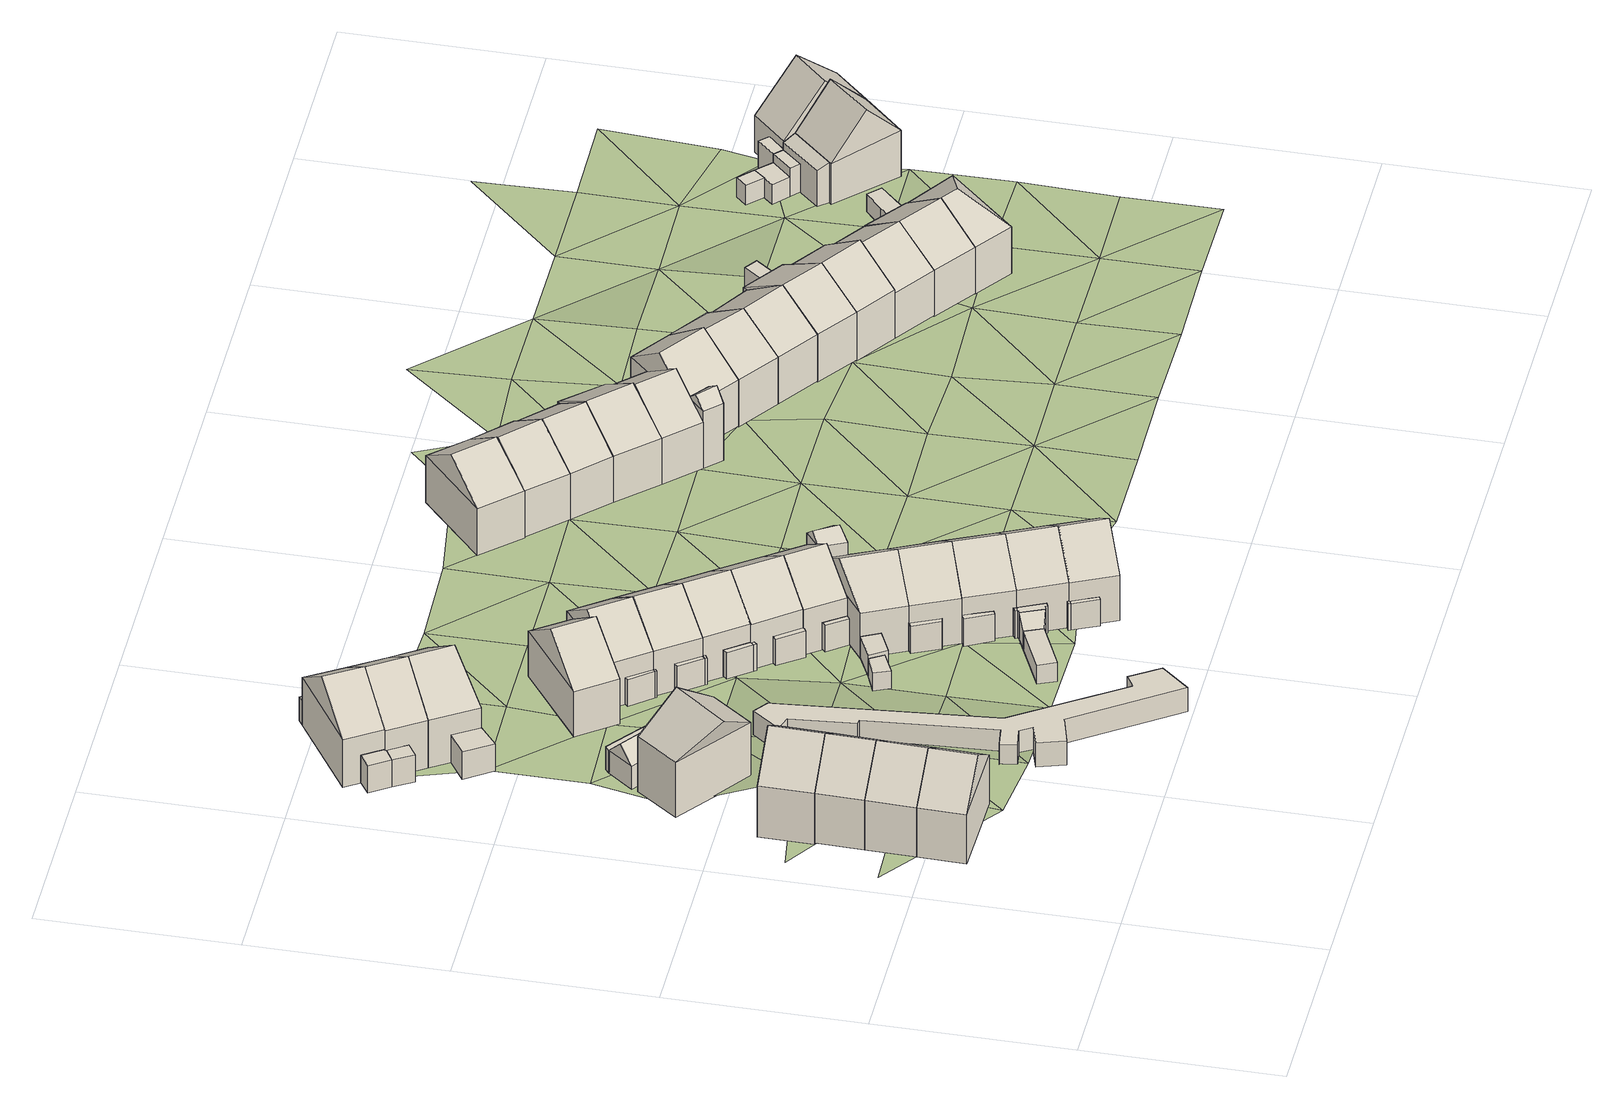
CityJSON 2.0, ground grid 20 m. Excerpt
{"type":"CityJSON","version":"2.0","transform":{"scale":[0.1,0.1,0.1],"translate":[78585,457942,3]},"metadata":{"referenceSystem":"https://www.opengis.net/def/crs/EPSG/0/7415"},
"CityObjects":{
"building1":{"type":"Building","attributes":{"roofType":"1030","AbsoluteEavesHeight":11.36,"AbsoluteRidgeHeight":14.9,"RelativeEavesHeight":5.77,"RelativeRidgeHeight":9.3},"geometry":[{"type":"Solid","lod":"2","boundaries":[[[[0,1,2,3]],[[1,4,5,2]],[[4,6,7,5]],[[6,0,3,7]],[[4,1,8]],[[0,6,9]],[[1,0,9,8]],[[6,4,8,9]],[[3,2,5,7]]]]}]},
"building2":{"type":"Building","attributes":{"roofType":"1030","AbsoluteEavesHeight":11.36,"AbsoluteRidgeHeight":14.9,"RelativeEavesHeight":5.78,"RelativeRidgeHeight":9.31},"geometry":[{"type":"Solid","lod":"2","boundaries":[[[[1,10,11,2]],[[10,12,13,11]],[[12,4,5,13]],[[4,1,2,5]],[[12,10,14]],[[1,4,8]],[[10,1,8,14]],[[4,12,14,8]],[[2,11,13,5]]]]}]},
"building3":{"type":"Building","attributes":{"roofType":"1030","AbsoluteEavesHeight":11.36,"AbsoluteRidgeHeight":14.9,"RelativeEavesHeight":5.78,"RelativeRidgeHeight":9.32},"geometry":[{"type":"Solid","lod":"2","boundaries":[[[[10,15,16,11]],[[15,17,18,16]],[[17,12,13,18]],[[12,10,11,13]],[[17,15,19]],[[10,12,14]],[[15,10,14,19]],[[12,17,19,14]],[[11,16,18,13]]]]}]},
"building4":{"type":"Building","attributes":{"roofType":"1030","AbsoluteEavesHeight":11.36,"AbsoluteRidgeHeight":14.9,"RelativeEavesHeight":5.96,"RelativeRidgeHeight":9.49},"geometry":[{"type":"Solid","lod":"2","boundaries":[[[[15,20,21,22]],[[20,23,24,21]],[[23,17,25,24]],[[17,15,22,25]],[[23,20,26]],[[15,17,19]],[[20,15,19,26]],[[17,23,26,19]],[[22,21,24,25]]]]}]},
"building5":{"type":"Building","attributes":{"roofType":"1130","AbsoluteEavesHeight":11.36,"AbsoluteRidgeHeight":14.9,"RelativeEavesHeight":6.51,"RelativeRidgeHeight":10.04},"geometry":[{"type":"Solid","lod":"2","boundaries":[[[[27,28,29,30]],[[28,31,32,29]],[[31,33,34,32]],[[33,27,30,34]],[[31,28,35]],[[27,33,36]],[[28,27,36,35]],[[33,31,35,36]],[[30,29,32,34]]]]}]},
"building6":{"type":"Building","children":["building6-1","building6-2","building6-3"]},
"building6-1":{"type":"BuildingPart","attributes":{"roofType":"1000","AbsoluteEavesHeight":7.45,"AbsoluteRidgeHeight":7.45,"RelativeEavesHeight":2.72,"RelativeRidgeHeight":2.72},"parents":["building6"],"geometry":[{"type":"Solid","lod":"2","boundaries":[[[[37,38,39,40]],[[38,41,42,39]],[[41,43,44,42]],[[43,37,40,44]],[[43,41,38,37]],[[40,39,42,44]]]]}]},
"building6-2":{"type":"BuildingPart","attributes":{"roofType":"1030","AbsoluteEavesHeight":7.45,"AbsoluteRidgeHeight":9.09,"RelativeEavesHeight":2.73,"RelativeRidgeHeight":4.38},"parents":["building6"],"geometry":[{"type":"Solid","lod":"2","boundaries":[[[[45,46,47,48]],[[46,43,44,47]],[[43,49,50,44]],[[49,45,48,50]],[[43,46,51]],[[45,49,52]],[[46,45,52,51]],[[49,43,51,52]],[[48,47,44,50]]]]}]},
"building6-3":{"type":"BuildingPart","attributes":{"roofType":"1000","AbsoluteEavesHeight":7.45,"AbsoluteRidgeHeight":7.45,"RelativeEavesHeight":2.74,"RelativeRidgeHeight":2.74},"parents":["building6"],"geometry":[{"type":"Solid","lod":"2","boundaries":[[[[45,53,54,48]],[[53,55,56,54]],[[55,46,47,56]],[[46,45,48,47]],[[46,55,53,45]],[[48,54,56,47]]]]}]},
"building7":{"type":"Building","attributes":{"roofType":"1000","AbsoluteEavesHeight":7.82,"AbsoluteRidgeHeight":7.82,"RelativeEavesHeight":2.79,"RelativeRidgeHeight":2.79},"geometry":[{"type":"Solid","lod":"2","boundaries":[[[[57,58,59,60]],[[58,61,62,59]],[[61,63,64,62]],[[63,65,66,64]],[[65,67,68,66]],[[67,69,70,68]],[[69,71,72,70]],[[71,73,74,72]],[[73,75,76,74]],[[75,77,78,76]],[[77,79,80,78]],[[79,81,82,80]],[[81,83,84,82]],[[83,85,86,84]],[[85,87,88,86]],[[87,89,90,88]],[[89,91,92,90]],[[91,93,94,92]],[[93,57,60,94]],[[93,91,89,87,85,83,81,79,77,75,73,71,69,67,65,63,61,58,57]],[[60,59,62,64,66,68,70,72,74,76,78,80,82,84,86,88,90,92,94]]]]}]},
"building8":{"type":"Building","children":["building8-1","building8-2","building8-3"]},
"building8-1":{"type":"BuildingPart","attributes":{"roofType":"1000","AbsoluteEavesHeight":7.78,"AbsoluteRidgeHeight":7.78,"RelativeEavesHeight":3.16,"RelativeRidgeHeight":3.16},"parents":["building8"],"geometry":[{"type":"Solid","lod":"2","boundaries":[[[[95,96,97,98]],[[96,99,100,97]],[[99,101,102,100]],[[101,95,98,102]],[[101,99,96,95]],[[98,97,100,102]]]]}]},
"building8-2":{"type":"BuildingPart","attributes":{"roofType":"1030","AbsoluteEavesHeight":10.07,"AbsoluteRidgeHeight":13.91,"RelativeEavesHeight":5.59,"RelativeRidgeHeight":9.43},"parents":["building8"],"geometry":[{"type":"Solid","lod":"2","boundaries":[[[[103,104,105,106]],[[104,107,108,105]],[[107,109,110,108]],[[109,103,106,110]],[[107,104,111]],[[103,109,112]],[[104,103,112,111]],[[109,107,111,112]],[[106,105,108,110]]]]}]},
"building8-3":{"type":"BuildingPart","attributes":{"roofType":"1010","AbsoluteEavesHeight":7.29,"AbsoluteRidgeHeight":7.29,"RelativeEavesHeight":2.82,"RelativeRidgeHeight":2.82},"parents":["building8"],"geometry":[{"type":"Solid","lod":"2","boundaries":[[[[113,114,115,106]],[[114,116,117,115]],[[116,118,119,117]],[[118,113,106,119]],[[118,116,114,113]],[[106,115,117,119]]]]}]},
"building9":{"type":"Building","children":["building9-1","building9-2","building9-3"]},
"building9-1":{"type":"BuildingPart","attributes":{"roofType":"1030","AbsoluteEavesHeight":10.07,"AbsoluteRidgeHeight":13.91,"RelativeEavesHeight":5.61,"RelativeRidgeHeight":9.45},"parents":["building9"],"geometry":[{"type":"Solid","lod":"2","boundaries":[[[[104,120,121,105]],[[120,122,123,121]],[[122,124,125,123]],[[124,104,105,125]],[[122,120,126]],[[104,124,127]],[[120,104,127,126]],[[124,122,126,127]],[[105,121,123,125]]]]}]},
"building9-2":{"type":"BuildingPart","attributes":{"roofType":"1000","AbsoluteEavesHeight":7.29,"AbsoluteRidgeHeight":7.29,"RelativeEavesHeight":2.84,"RelativeRidgeHeight":2.84},"parents":["building9"],"geometry":[{"type":"Solid","lod":"2","boundaries":[[[[128,129,130,131]],[[129,132,133,130]],[[132,134,135,133]],[[134,128,131,135]],[[134,132,129,128]],[[131,130,133,135]]]]}]},
"building9-3":{"type":"BuildingPart","attributes":{"roofType":"1000","AbsoluteEavesHeight":7.78,"AbsoluteRidgeHeight":7.78,"RelativeEavesHeight":3.16,"RelativeRidgeHeight":3.16},"parents":["building9"],"geometry":[{"type":"Solid","lod":"2","boundaries":[[[[136,137,138,139]],[[137,140,141,138]],[[140,95,98,141]],[[95,136,139,98]],[[95,140,137,136]],[[139,138,141,98]]]]}]},
"building10":{"type":"Building","children":["building10-1","building10-2"]},
"building10-1":{"type":"BuildingPart","attributes":{"roofType":"1030","AbsoluteEavesHeight":10.07,"AbsoluteRidgeHeight":13.91,"RelativeEavesHeight":5.61,"RelativeRidgeHeight":9.45},"parents":["building10"],"geometry":[{"type":"Solid","lod":"2","boundaries":[[[[142,122,123,143]],[[122,120,121,123]],[[120,144,145,121]],[[144,142,143,145]],[[120,122,126]],[[142,144,146]],[[122,142,146,126]],[[144,120,126,146]],[[143,123,121,145]]]]}]},
"building10-2":{"type":"BuildingPart","attributes":{"roofType":"1000","AbsoluteEavesHeight":7.78,"AbsoluteRidgeHeight":7.78,"RelativeEavesHeight":3.17,"RelativeRidgeHeight":3.17},"parents":["building10"],"geometry":[{"type":"Solid","lod":"2","boundaries":[[[[147,148,149,150]],[[148,151,152,149]],[[151,153,154,152]],[[153,147,150,154]],[[153,151,148,147]],[[150,149,152,154]]]]}]},
"building11":{"type":"Building","attributes":{"roofType":"1030","AbsoluteEavesHeight":9.82,"AbsoluteRidgeHeight":13.59,"RelativeEavesHeight":5.32,"RelativeRidgeHeight":9.09},"geometry":[{"type":"Solid","lod":"2","boundaries":[[[[155,156,157,158]],[[156,159,160,157]],[[159,161,162,160]],[[161,155,158,162]],[[159,156,163]],[[155,161,164]],[[156,155,164,163]],[[161,159,163,164]],[[158,157,160,162]]]]}]},
"building12":{"type":"Building","children":["building12-1","building12-2"]},
"building12-1":{"type":"BuildingPart","attributes":{"roofType":"1030","AbsoluteEavesHeight":9.82,"AbsoluteRidgeHeight":13.09,"RelativeEavesHeight":5.3,"RelativeRidgeHeight":8.58},"parents":["building12"],"geometry":[{"type":"Solid","lod":"2","boundaries":[[[[165,166,167,168]],[[166,169,170,167]],[[169,171,172,170]],[[171,165,168,172]],[[169,166,173]],[[165,171,174]],[[166,165,174,173]],[[171,169,173,174]],[[168,167,170,172]]]]}]},
"building12-2":{"type":"BuildingPart","attributes":{"roofType":"1000","AbsoluteEavesHeight":7.72,"AbsoluteRidgeHeight":7.72,"RelativeEavesHeight":3.09,"RelativeRidgeHeight":3.09},"parents":["building12"],"geometry":[{"type":"Solid","lod":"2","boundaries":[[[[175,176,177,178]],[[176,179,180,177]],[[179,181,182,180]],[[181,175,178,182]],[[181,179,176,175]],[[178,177,180,182]]]]}]},
"building13":{"type":"Building","children":["building13-1","building13-2","building13-3"]},
"building13-1":{"type":"BuildingPart","attributes":{"roofType":"1000","AbsoluteEavesHeight":7.72,"AbsoluteRidgeHeight":7.72,"RelativeEavesHeight":3.09,"RelativeRidgeHeight":3.09},"parents":["building13"],"geometry":[{"type":"Solid","lod":"2","boundaries":[[[[175,183,184,178]],[[183,185,186,184]],[[185,176,177,186]],[[176,175,178,177]],[[176,185,183,175]],[[178,184,186,177]]]]}]},
"building13-2":{"type":"BuildingPart","attributes":{"roofType":"1030","AbsoluteEavesHeight":9.82,"AbsoluteRidgeHeight":13.09,"RelativeEavesHeight":5.3,"RelativeRidgeHeight":8.58},"parents":["building13"],"geometry":[{"type":"Solid","lod":"2","boundaries":[[[[187,165,168,188]],[[165,171,172,168]],[[171,189,190,172]],[[189,187,188,190]],[[171,165,191]],[[187,189,192]],[[165,187,192,191]],[[189,171,191,192]],[[188,168,172,190]]]]}]},
"building13-3":{"type":"BuildingPart","attributes":{"roofType":"1000","AbsoluteEavesHeight":7.72,"AbsoluteRidgeHeight":7.72,"RelativeEavesHeight":3.11,"RelativeRidgeHeight":3.11},"parents":["building13"],"geometry":[{"type":"Solid","lod":"2","boundaries":[[[[193,194,195,196]],[[194,197,198,195]],[[197,199,200,198]],[[199,193,196,200]],[[199,197,194,193]],[[196,195,198,200]]]]}]},
"building14":{"type":"Building","children":["building14-1","building14-2","building14-3"]},
"building14-1":{"type":"BuildingPart","attributes":{"roofType":"1000","AbsoluteEavesHeight":7.72,"AbsoluteRidgeHeight":7.72,"RelativeEavesHeight":3.13,"RelativeRidgeHeight":3.13},"parents":["building14"],"geometry":[{"type":"Solid","lod":"2","boundaries":[[[[201,202,203,204]],[[202,205,206,203]],[[205,207,208,206]],[[207,201,204,208]],[[207,205,202,201]],[[204,203,206,208]]]]}]},
"building14-2":{"type":"BuildingPart","attributes":{"roofType":"1030","AbsoluteEavesHeight":9.82,"AbsoluteRidgeHeight":13.09,"RelativeEavesHeight":5.32,"RelativeRidgeHeight":8.6},"parents":["building14"],"geometry":[{"type":"Solid","lod":"2","boundaries":[[[[209,210,211,212]],[[210,189,190,211]],[[189,213,214,190]],[[213,209,212,214]],[[189,210,215]],[[209,213,216]],[[210,209,216,215]],[[213,189,215,216]],[[212,211,190,214]]]]}]},
"building14-3":{"type":"BuildingPart","attributes":{"roofType":"1000","AbsoluteEavesHeight":7.72,"AbsoluteRidgeHeight":7.72,"RelativeEavesHeight":3.12,"RelativeRidgeHeight":3.12},"parents":["building14"],"geometry":[{"type":"Solid","lod":"2","boundaries":[[[[217,218,219,220]],[[218,221,222,219]],[[221,194,195,222]],[[194,217,220,195]],[[194,221,218,217]],[[220,219,222,195]]]]}]},
"building15":{"type":"Building","children":["building15-1","building15-2","building15-3","building15-4","building15-5"]},
"building15-1":{"type":"BuildingPart","attributes":{"roofType":"1030","AbsoluteEavesHeight":11.2,"AbsoluteRidgeHeight":12.29,"RelativeEavesHeight":6.73,"RelativeRidgeHeight":7.83},"parents":["building15"],"geometry":[{"type":"Solid","lod":"2","boundaries":[[[[223,224,225,226]],[[224,227,228,225]],[[227,229,230,228]],[[229,223,226,230]],[[227,224,231]],[[223,229,232]],[[224,223,232,231]],[[229,227,231,232]],[[226,225,228,230]]]]}]},
"building15-2":{"type":"BuildingPart","attributes":{"roofType":"1000","AbsoluteEavesHeight":7.83,"AbsoluteRidgeHeight":7.83,"RelativeEavesHeight":3.24,"RelativeRidgeHeight":3.24},"parents":["building15"],"geometry":[{"type":"Solid","lod":"2","boundaries":[[[[233,234,235,236]],[[234,237,238,235]],[[237,233,236,238]],[[237,234,233]],[[236,235,238]]]]}]},
"building15-3":{"type":"BuildingPart","attributes":{"roofType":"1000","AbsoluteEavesHeight":6.72,"AbsoluteRidgeHeight":6.72,"RelativeEavesHeight":2.12,"RelativeRidgeHeight":2.12},"parents":["building15"],"geometry":[{"type":"Solid","lod":"2","boundaries":[[[[239,240,241,242]],[[240,243,244,241]],[[243,245,246,244]],[[245,239,242,246]],[[245,243,240,239]],[[242,241,244,246]]]]}]},
"building15-4":{"type":"BuildingPart","attributes":{"roofType":"1000","AbsoluteEavesHeight":7.13,"AbsoluteRidgeHeight":7.13,"RelativeEavesHeight":2.55,"RelativeRidgeHeight":2.55},"parents":["building15"],"geometry":[{"type":"Solid","lod":"2","boundaries":[[[[247,248,249,250]],[[248,251,252,249]],[[251,253,246,252]],[[253,247,250,246]],[[253,251,248,247]],[[250,249,252,246]]]]}]},
"building15-5":{"type":"BuildingPart","attributes":{"roofType":"1030","AbsoluteEavesHeight":9.84,"AbsoluteRidgeHeight":13.11,"RelativeEavesHeight":5.34,"RelativeRidgeHeight":8.6},"parents":["building15"],"geometry":[{"type":"Solid","lod":"2","boundaries":[[[[254,255,256,257]],[[255,258,225,256]],[[258,259,260,225]],[[259,254,257,260]],[[258,255,261]],[[254,259,262]],[[255,254,262,261]],[[259,258,261,262]],[[257,256,225,260]]]]}]},
"building16":{"type":"Building","children":["building16-1","building16-2","building16-3","building16-4","building16-5"]},
"building16-1":{"type":"BuildingPart","attributes":{"roofType":"1010","AbsoluteEavesHeight":7.33,"AbsoluteRidgeHeight":7.83,"RelativeEavesHeight":2.75,"RelativeRidgeHeight":3.25},"parents":["building16"],"geometry":[{"type":"Solid","lod":"2","boundaries":[[[[263,264,265,266]],[[264,267,268,265]],[[267,269,270,268]],[[269,263,266,270]],[[269,267,264,263]],[[266,265,268,270]]]]}]},
"building16-2":{"type":"BuildingPart","attributes":{"roofType":"1000","AbsoluteEavesHeight":7.83,"AbsoluteRidgeHeight":7.83,"RelativeEavesHeight":3.26,"RelativeRidgeHeight":3.26},"parents":["building16"],"geometry":[{"type":"Solid","lod":"2","boundaries":[[[[267,271,272,268]],[[271,273,274,272]],[[273,275,276,274]],[[275,277,278,276]],[[277,279,280,278]],[[279,281,282,280]],[[281,269,270,282]],[[269,267,268,270]],[[269,281,279,277,275,273,271,267]],[[268,272,274,276,278,280,282,270]]]]}]},
"building16-3":{"type":"BuildingPart","attributes":{"roofType":"1030","AbsoluteEavesHeight":9.84,"AbsoluteRidgeHeight":13.11,"RelativeEavesHeight":5.39,"RelativeRidgeHeight":8.65},"parents":["building16"],"geometry":[{"type":"Solid","lod":"2","boundaries":[[[[283,284,285,286]],[[284,287,288,285]],[[287,289,290,288]],[[289,283,286,290]],[[287,284,291]],[[283,289,292]],[[284,283,292,291]],[[289,287,291,292]],[[286,285,288,290]]]]}]},
"building16-4":{"type":"BuildingPart","attributes":{"roofType":"1000","AbsoluteEavesHeight":7.74,"AbsoluteRidgeHeight":7.74,"RelativeEavesHeight":3.17,"RelativeRidgeHeight":3.17},"parents":["building16"],"geometry":[{"type":"Solid","lod":"2","boundaries":[[[[293,294,295,296]],[[294,297,298,295]],[[297,299,300,298]],[[299,293,296,300]],[[299,297,294,293]],[[296,295,298,300]]]]}]},
"building16-5":{"type":"BuildingPart","attributes":{"roofType":"1000","AbsoluteEavesHeight":6.83,"AbsoluteRidgeHeight":6.83,"RelativeEavesHeight":2.23,"RelativeRidgeHeight":2.23},"parents":["building16"],"geometry":[{"type":"Solid","lod":"2","boundaries":[[[[263,301,302,266]],[[301,303,304,302]],[[303,264,265,304]],[[264,263,266,265]],[[264,303,301,263]],[[266,302,304,265]]]]}]},
"building17":{"type":"Building","children":["building17-1","building17-2","building17-3"]},
"building17-1":{"type":"BuildingPart","attributes":{"roofType":"1030","AbsoluteEavesHeight":9.82,"AbsoluteRidgeHeight":13.09,"RelativeEavesHeight":5.33,"RelativeRidgeHeight":8.61},"parents":["building17"],"geometry":[{"type":"Solid","lod":"2","boundaries":[[[[305,306,307,308]],[[306,213,214,307]],[[213,309,310,214]],[[309,305,308,310]],[[213,306,216]],[[305,309,311]],[[306,305,311,216]],[[309,213,216,311]],[[308,307,214,310]]]]}]},
"building17-2":{"type":"BuildingPart","attributes":{"roofType":"1000","AbsoluteEavesHeight":7.72,"AbsoluteRidgeHeight":7.72,"RelativeEavesHeight":3.15,"RelativeRidgeHeight":3.15},"parents":["building17"],"geometry":[{"type":"Solid","lod":"2","boundaries":[[[[312,313,314,315]],[[313,316,317,314]],[[316,318,319,317]],[[318,320,321,319]],[[320,312,315,321]],[[320,318,316,313,312]],[[315,314,317,319,321]]]]}]},
"building17-3":{"type":"BuildingPart","attributes":{"roofType":"1000","AbsoluteEavesHeight":7.72,"AbsoluteRidgeHeight":7.72,"RelativeEavesHeight":3.13,"RelativeRidgeHeight":3.13},"parents":["building17"],"geometry":[{"type":"Solid","lod":"2","boundaries":[[[[322,323,324,325]],[[323,326,327,324]],[[326,201,204,327]],[[201,322,325,204]],[[201,326,323,322]],[[325,324,327,204]]]]}]},
"building18":{"type":"Building","children":["building18-1","building18-2"]},
"building18-1":{"type":"BuildingPart","attributes":{"roofType":"1030","AbsoluteEavesHeight":9.84,"AbsoluteRidgeHeight":13.11,"RelativeEavesHeight":5.37,"RelativeRidgeHeight":8.63},"parents":["building18"],"geometry":[{"type":"Solid","lod":"2","boundaries":[[[[328,254,257,329]],[[254,259,260,257]],[[259,330,331,260]],[[330,328,329,331]],[[259,254,262]],[[328,330,332]],[[254,328,332,262]],[[330,259,262,332]],[[329,257,260,331]]]]}]},
"building18-2":{"type":"BuildingPart","attributes":{"roofType":"1000","AbsoluteEavesHeight":7.83,"AbsoluteRidgeHeight":7.83,"RelativeEavesHeight":3.24,"RelativeRidgeHeight":3.24},"parents":["building18"],"geometry":[{"type":"Solid","lod":"2","boundaries":[[[[237,333,334,238]],[[333,335,336,334]],[[335,233,236,336]],[[233,237,238,236]],[[233,335,333,237]],[[238,334,336,236]]]]}]},
"building19":{"type":"Building","children":["building19-1","building19-2"]},
"building19-1":{"type":"BuildingPart","attributes":{"roofType":"1000","AbsoluteEavesHeight":7.72,"AbsoluteRidgeHeight":7.72,"RelativeEavesHeight":3.15,"RelativeRidgeHeight":3.15},"parents":["building19"],"geometry":[{"type":"Solid","lod":"2","boundaries":[[[[337,338,339,340]],[[338,341,342,339]],[[341,343,344,342]],[[343,337,340,344]],[[343,341,338,337]],[[340,339,342,344]]]]}]},
"building19-2":{"type":"BuildingPart","attributes":{"roofType":"1030","AbsoluteEavesHeight":9.82,"AbsoluteRidgeHeight":13.09,"RelativeEavesHeight":5.34,"RelativeRidgeHeight":8.62},"parents":["building19"],"geometry":[{"type":"Solid","lod":"2","boundaries":[[[[345,346,347,348]],[[346,309,310,347]],[[309,349,228,310]],[[349,345,348,228]],[[309,346,311]],[[345,349,350]],[[346,345,350,311]],[[349,309,311,350]],[[348,347,310,228]]]]}]},
"building20":{"type":"Building","children":["building20-1","building20-2","building20-3"]},
"building20-1":{"type":"BuildingPart","attributes":{"roofType":"1000","AbsoluteEavesHeight":7.83,"AbsoluteRidgeHeight":7.83,"RelativeEavesHeight":3.25,"RelativeRidgeHeight":3.25},"parents":["building20"],"geometry":[{"type":"Solid","lod":"2","boundaries":[[[[275,273,274,276]],[[273,351,352,274]],[[351,353,354,352]],[[353,275,276,354]],[[353,351,273,275]],[[276,274,352,354]]]]}]},
"building20-2":{"type":"BuildingPart","attributes":{"roofType":"1030","AbsoluteEavesHeight":9.84,"AbsoluteRidgeHeight":13.11,"RelativeEavesHeight":5.39,"RelativeRidgeHeight":8.65},"parents":["building20"],"geometry":[{"type":"Solid","lod":"2","boundaries":[[[[284,355,356,285]],[[355,330,331,356]],[[330,287,288,331]],[[287,284,285,288]],[[330,355,332]],[[284,287,291]],[[355,284,291,332]],[[287,330,332,291]],[[285,356,331,288]]]]}]},
"building20-3":{"type":"BuildingPart","attributes":{"roofType":"1000","AbsoluteEavesHeight":7.83,"AbsoluteRidgeHeight":7.83,"RelativeEavesHeight":3.25,"RelativeRidgeHeight":3.25},"parents":["building20"],"geometry":[{"type":"Solid","lod":"2","boundaries":[[[[357,358,359,360]],[[358,361,362,359]],[[361,363,364,362]],[[363,357,360,364]],[[363,361,358,357]],[[360,359,362,364]]]]}]},
"building21":{"type":"Building","children":["building21-1","building21-2"]},
"building21-1":{"type":"BuildingPart","attributes":{"roofType":"1030","AbsoluteEavesHeight":9.84,"AbsoluteRidgeHeight":13.11,"RelativeEavesHeight":5.35,"RelativeRidgeHeight":8.61},"parents":["building21"],"geometry":[{"type":"Solid","lod":"2","boundaries":[[[[365,366,367,368]],[[366,289,290,367]],[[289,369,370,290]],[[369,365,368,370]],[[289,366,371]],[[365,369,372]],[[366,365,372,371]],[[369,289,371,372]],[[368,367,290,370]]]]}]},
"building21-2":{"type":"BuildingPart","attributes":{"roofType":"1000","AbsoluteEavesHeight":7.74,"AbsoluteRidgeHeight":7.74,"RelativeEavesHeight":3.17,"RelativeRidgeHeight":3.17},"parents":["building21"],"geometry":[{"type":"Solid","lod":"2","boundaries":[[[[373,374,375,376]],[[374,294,295,375]],[[294,377,378,295]],[[377,373,376,378]],[[377,294,374,373]],[[376,375,295,378]]]]}]},
"building22":{"type":"Building","children":["building22-1","building22-2"]},
"building22-1":{"type":"BuildingPart","attributes":{"roofType":"1000","AbsoluteEavesHeight":7.46,"AbsoluteRidgeHeight":7.46,"RelativeEavesHeight":2.99,"RelativeRidgeHeight":2.99},"parents":["building22"],"geometry":[{"type":"Solid","lod":"2","boundaries":[[[[379,380,381,382]],[[380,383,384,381]],[[383,385,386,384]],[[385,379,382,386]],[[385,383,380,379]],[[382,381,384,386]]]]}]},
"building22-2":{"type":"BuildingPart","attributes":{"roofType":"1030","AbsoluteEavesHeight":9.89,"AbsoluteRidgeHeight":13.25,"RelativeEavesHeight":5.48,"RelativeRidgeHeight":8.84},"parents":["building22"],"geometry":[{"type":"Solid","lod":"2","boundaries":[[[[387,388,389,390]],[[388,391,392,389]],[[391,393,394,392]],[[393,387,390,394]],[[391,388,395]],[[387,393,396]],[[388,387,396,395]],[[393,391,395,396]],[[390,389,392,394]]]]}]},
"building23":{"type":"Building","children":["building23-1","building23-2"]},
"building23-1":{"type":"BuildingPart","attributes":{"roofType":"1010","AbsoluteEavesHeight":7.46,"AbsoluteRidgeHeight":7.46,"RelativeEavesHeight":2.97,"RelativeRidgeHeight":2.97},"parents":["building23"],"geometry":[{"type":"Solid","lod":"2","boundaries":[[[[397,398,399,400]],[[398,401,402,399]],[[401,403,404,402]],[[403,397,400,404]],[[403,401,398,397]],[[400,399,402,404]]]]}]},
"building23-2":{"type":"BuildingPart","attributes":{"roofType":"1030","AbsoluteEavesHeight":9.89,"AbsoluteRidgeHeight":13.25,"RelativeEavesHeight":5.43,"RelativeRidgeHeight":8.79},"parents":["building23"],"geometry":[{"type":"Solid","lod":"2","boundaries":[[[[405,387,406,407]],[[387,393,382,406]],[[393,408,404,382]],[[408,405,407,404]],[[393,387,409]],[[405,408,410]],[[387,405,410,409]],[[408,393,409,410]],[[407,406,382,404]]]]}]},
"building24":{"type":"Building","children":["building24-1","building24-2"]},
"building24-1":{"type":"BuildingPart","attributes":{"roofType":"1010","AbsoluteEavesHeight":7.46,"AbsoluteRidgeHeight":7.46,"RelativeEavesHeight":2.95,"RelativeRidgeHeight":2.95},"parents":["building24"],"geometry":[{"type":"Solid","lod":"2","boundaries":[[[[411,412,413,414]],[[412,415,416,413]],[[415,417,418,416]],[[417,411,414,418]],[[417,415,412,411]],[[414,413,416,418]]]]}]},
"building24-2":{"type":"BuildingPart","attributes":{"roofType":"1030","AbsoluteEavesHeight":9.89,"AbsoluteRidgeHeight":13.25,"RelativeEavesHeight":5.41,"RelativeRidgeHeight":8.77},"parents":["building24"],"geometry":[{"type":"Solid","lod":"2","boundaries":[[[[419,405,407,420]],[[405,421,422,407]],[[421,423,418,422]],[[423,419,420,418]],[[421,405,424]],[[419,423,425]],[[405,419,425,424]],[[423,421,424,425]],[[420,407,422,418]]]]}]},
"building25":{"type":"Building","children":["building25-1","building25-2"]},
"building25-1":{"type":"BuildingPart","attributes":{"roofType":"1000","AbsoluteEavesHeight":7.46,"AbsoluteRidgeHeight":7.46,"RelativeEavesHeight":2.91,"RelativeRidgeHeight":2.91},"parents":["building25"],"geometry":[{"type":"Solid","lod":"2","boundaries":[[[[426,427,428,429]],[[427,430,431,428]],[[430,432,433,431]],[[432,426,429,433]],[[432,430,427,426]],[[429,428,431,433]]]]}]},
"building25-2":{"type":"BuildingPart","attributes":{"roofType":"1030","AbsoluteEavesHeight":9.89,"AbsoluteRidgeHeight":13.25,"RelativeEavesHeight":5.4,"RelativeRidgeHeight":8.76},"parents":["building25"],"geometry":[{"type":"Solid","lod":"2","boundaries":[[[[434,419,420,435]],[[419,436,416,420]],[[436,437,428,416]],[[437,434,435,428]],[[436,419,438]],[[434,437,439]],[[419,434,439,438]],[[437,436,438,439]],[[435,420,416,428]]]]}]},
"building26":{"type":"Building","children":["building26-1","building26-2"]},
"building26-1":{"type":"BuildingPart","attributes":{"roofType":"1000","AbsoluteEavesHeight":7.46,"AbsoluteRidgeHeight":7.46,"RelativeEavesHeight":2.91,"RelativeRidgeHeight":2.91},"parents":["building26"],"geometry":[{"type":"Solid","lod":"2","boundaries":[[[[440,441,442,443]],[[441,426,429,442]],[[426,444,445,429]],[[444,446,447,445]],[[446,440,443,447]],[[446,444,426,441,440]],[[443,442,429,445,447]]]]}]},
"building26-2":{"type":"BuildingPart","attributes":{"roofType":"1030","AbsoluteEavesHeight":9.89,"AbsoluteRidgeHeight":13.25,"RelativeEavesHeight":5.41,"RelativeRidgeHeight":8.77},"parents":["building26"],"geometry":[{"type":"Solid","lod":"2","boundaries":[[[[448,434,435,449]],[[434,450,442,435]],[[450,451,443,442]],[[451,448,449,443]],[[450,434,452]],[[448,451,453]],[[434,448,453,452]],[[451,450,452,453]],[[449,435,442,443]]]]}]},
"building27":{"type":"Building","children":["building27-1","building27-2"]},
"building27-1":{"type":"BuildingPart","attributes":{"roofType":"1030","AbsoluteEavesHeight":9.87,"AbsoluteRidgeHeight":13.39,"RelativeEavesHeight":5.38,"RelativeRidgeHeight":8.9},"parents":["building27"],"geometry":[{"type":"Solid","lod":"2","boundaries":[[[[454,455,456,457]],[[455,458,459,456]],[[458,460,461,459]],[[460,454,457,461]],[[458,455,462]],[[454,460,463]],[[455,454,463,462]],[[460,458,462,463]],[[457,456,459,461]]]]}]},
"building27-2":{"type":"BuildingPart","attributes":{"roofType":"1030","AbsoluteEavesHeight":11.18,"AbsoluteRidgeHeight":12.31,"RelativeEavesHeight":6.71,"RelativeRidgeHeight":7.84},"parents":["building27"],"geometry":[{"type":"Solid","lod":"2","boundaries":[[[[464,465,466,461]],[[465,467,468,466]],[[467,469,449,468]],[[469,464,461,449]],[[467,465,470]],[[464,469,471]],[[465,464,471,470]],[[469,467,470,471]],[[461,466,468,449]]]]}]},
"building28":{"type":"Building","children":["building28-1","building28-2"]},
"building28-1":{"type":"BuildingPart","attributes":{"roofType":"1000","AbsoluteEavesHeight":7.65,"AbsoluteRidgeHeight":7.65,"RelativeEavesHeight":3.1,"RelativeRidgeHeight":3.1},"parents":["building28"],"geometry":[{"type":"Solid","lod":"2","boundaries":[[[[472,473,474,456]],[[473,475,476,474]],[[475,477,478,476]],[[477,472,456,478]],[[477,475,473,472]],[[456,474,476,478]]]]}]},
"building28-2":{"type":"BuildingPart","attributes":{"roofType":"1030","AbsoluteEavesHeight":9.91,"AbsoluteRidgeHeight":13.08,"RelativeEavesHeight":5.47,"RelativeRidgeHeight":8.64},"parents":["building28"],"geometry":[{"type":"Solid","lod":"2","boundaries":[[[[455,479,480,481]],[[479,482,483,480]],[[482,458,484,483]],[[458,455,481,484]],[[482,479,485]],[[455,458,486]],[[479,455,486,485]],[[458,482,485,486]],[[481,480,483,484]]]]}]},
"building29":{"type":"Building","children":["building29-1","building29-2"]},
"building29-1":{"type":"BuildingPart","attributes":{"roofType":"1030","AbsoluteEavesHeight":9.91,"AbsoluteRidgeHeight":13.08,"RelativeEavesHeight":5.54,"RelativeRidgeHeight":8.71},"parents":["building29"],"geometry":[{"type":"Solid","lod":"2","boundaries":[[[[487,488,489,490]],[[488,491,492,489]],[[491,482,483,492]],[[482,487,490,483]],[[491,488,493]],[[487,482,485]],[[488,487,485,493]],[[482,491,493,485]],[[490,489,492,483]]]]}]},
"building29-2":{"type":"BuildingPart","attributes":{"roofType":"1010","AbsoluteEavesHeight":7.65,"AbsoluteRidgeHeight":7.65,"RelativeEavesHeight":3.12,"RelativeRidgeHeight":3.12},"parents":["building29"],"geometry":[{"type":"Solid","lod":"2","boundaries":[[[[494,495,496,497]],[[495,498,499,496]],[[498,500,501,499]],[[500,494,497,501]],[[500,498,495,494]],[[497,496,499,501]]]]}]},
"building30":{"type":"Building","children":["building30-1","building30-2"]},
"building30-1":{"type":"BuildingPart","attributes":{"roofType":"1030","AbsoluteEavesHeight":9.91,"AbsoluteRidgeHeight":13.08,"RelativeEavesHeight":5.62,"RelativeRidgeHeight":8.78},"parents":["building30"],"geometry":[{"type":"Solid","lod":"2","boundaries":[[[[502,491,503,504]],[[491,505,506,503]],[[505,507,508,506]],[[507,502,504,508]],[[505,491,493]],[[502,507,509]],[[491,502,509,493]],[[507,505,493,509]],[[504,503,506,508]]]]}]},
"building30-2":{"type":"BuildingPart","attributes":{"roofType":"1000","AbsoluteEavesHeight":7.2,"AbsoluteRidgeHeight":7.2,"RelativeEavesHeight":2.82,"RelativeRidgeHeight":2.82},"parents":["building30"],"geometry":[{"type":"Solid","lod":"2","boundaries":[[[[510,511,512,513]],[[511,514,515,512]],[[514,516,517,515]],[[516,510,513,517]],[[516,514,511,510]],[[513,512,515,517]]]]}]},
"building31":{"type":"Building","children":["building31-1","building31-2"]},
"building31-1":{"type":"BuildingPart","attributes":{"roofType":"1030","AbsoluteEavesHeight":9.91,"AbsoluteRidgeHeight":13.08,"RelativeEavesHeight":5.68,"RelativeRidgeHeight":8.85},"parents":["building31"],"geometry":[{"type":"Solid","lod":"2","boundaries":[[[[518,502,519,520]],[[502,521,522,519]],[[521,523,524,522]],[[523,518,520,524]],[[521,502,509]],[[518,523,525]],[[502,518,525,509]],[[523,521,509,525]],[[520,519,522,524]]]]}]},
"building31-2":{"type":"BuildingPart","attributes":{"roofType":"1000","AbsoluteEavesHeight":6.52,"AbsoluteRidgeHeight":6.52,"RelativeEavesHeight":2.18,"RelativeRidgeHeight":2.18},"parents":["building31"],"geometry":[{"type":"Solid","lod":"2","boundaries":[[[[526,527,528,529]],[[527,530,531,528]],[[530,532,533,531]],[[532,534,535,533]],[[534,536,537,535]],[[536,538,539,537]],[[538,540,541,539]],[[540,542,543,541]],[[542,526,529,543]],[[542,540,538,536,534,532,530,527,526]],[[529,528,531,533,535,537,539,541,543]]]]}]},
"building32":{"type":"Building","children":["building32-1","building32-2"]},
"building32-1":{"type":"BuildingPart","attributes":{"roofType":"1010","AbsoluteEavesHeight":7.65,"AbsoluteRidgeHeight":7.65,"RelativeEavesHeight":3.35,"RelativeRidgeHeight":3.35},"parents":["building32"],"geometry":[{"type":"Solid","lod":"2","boundaries":[[[[544,545,546,547]],[[545,548,549,546]],[[548,550,551,549]],[[550,544,547,551]],[[550,548,545,544]],[[547,546,549,551]]]]}]},
"building32-2":{"type":"BuildingPart","attributes":{"roofType":"1030","AbsoluteEavesHeight":9.51,"AbsoluteRidgeHeight":12.68,"RelativeEavesHeight":5.35,"RelativeRidgeHeight":8.51},"parents":["building32"],"geometry":[{"type":"Solid","lod":"2","boundaries":[[[[552,553,554,555]],[[553,556,557,554]],[[556,558,520,557]],[[558,552,555,520]],[[556,553,559]],[[552,558,560]],[[553,552,560,559]],[[558,556,559,560]],[[555,554,557,520]]]]}]},
"building33":{"type":"Building","children":["building33-1","building33-2"]},
"building33-1":{"type":"BuildingPart","attributes":{"roofType":"1030","AbsoluteEavesHeight":9.51,"AbsoluteRidgeHeight":12.68,"RelativeEavesHeight":5.44,"RelativeRidgeHeight":8.61},"parents":["building33"],"geometry":[{"type":"Solid","lod":"2","boundaries":[[[[561,556,562,563]],[[556,564,565,562]],[[564,566,567,565]],[[566,561,563,567]],[[564,556,559]],[[561,566,568]],[[556,561,568,559]],[[566,564,559,568]],[[563,562,565,567]]]]}]},
"building33-2":{"type":"BuildingPart","attributes":{"roofType":"1000","AbsoluteEavesHeight":7.65,"AbsoluteRidgeHeight":7.65,"RelativeEavesHeight":3.4,"RelativeRidgeHeight":3.4},"parents":["building33"],"geometry":[{"type":"Solid","lod":"2","boundaries":[[[[569,570,571,572]],[[570,573,574,571]],[[573,575,576,574]],[[575,569,572,576]],[[575,573,570,569]],[[572,571,574,576]]]]}]},
"building34":{"type":"Building","children":["building34-1","building34-2","building34-3"]},
"building34-1":{"type":"BuildingPart","attributes":{"roofType":"1000","AbsoluteEavesHeight":7.51,"AbsoluteRidgeHeight":7.51,"RelativeEavesHeight":3.37,"RelativeRidgeHeight":3.37},"parents":["building34"],"geometry":[{"type":"Solid","lod":"2","boundaries":[[[[577,578,579,580]],[[578,581,582,579]],[[581,583,567,582]],[[583,584,585,567]],[[584,577,580,585]],[[584,583,581,578,577]],[[580,579,582,567,585]]]]}]},
"building34-2":{"type":"BuildingPart","attributes":{"roofType":"1000","AbsoluteEavesHeight":6.21,"AbsoluteRidgeHeight":6.21,"RelativeEavesHeight":2.07,"RelativeRidgeHeight":2.07},"parents":["building34"],"geometry":[{"type":"Solid","lod":"2","boundaries":[[[[586,587,588,589]],[[587,590,591,588]],[[590,592,593,591]],[[592,594,595,593]],[[594,596,597,595]],[[596,598,580,597]],[[598,599,585,580]],[[599,586,589,585]],[[599,598,596,594,592,590,587,586]],[[589,588,591,593,595,597,580,585]]]]}]},
"building34-3":{"type":"BuildingPart","attributes":{"roofType":"1130","AbsoluteEavesHeight":9.51,"AbsoluteRidgeHeight":12.68,"RelativeEavesHeight":5.51,"RelativeRidgeHeight":8.68},"parents":["building34"],"geometry":[{"type":"Solid","lod":"2","boundaries":[[[[600,601,602,603]],[[601,604,605,602]],[[604,561,606,605]],[[561,600,603,606]],[[604,601,607]],[[600,561,568]],[[601,600,568,607]],[[561,604,607,568]],[[603,602,605,606]]]]}]},
"building35":{"type":"Building","children":["building35-1","building35-2","building35-3","building35-4","building35-5"]},
"building35-1":{"type":"BuildingPart","attributes":{"roofType":"1000","AbsoluteEavesHeight":6.43,"AbsoluteRidgeHeight":6.43,"RelativeEavesHeight":2.33,"RelativeRidgeHeight":2.33},"parents":["building35"],"geometry":[{"type":"Solid","lod":"2","boundaries":[[[[608,609,610,611]],[[609,612,613,610]],[[612,614,615,613]],[[614,608,611,615]],[[614,612,609,608]],[[611,610,613,615]]]]}]},
"building35-2":{"type":"BuildingPart","attributes":{"roofType":"1000","AbsoluteEavesHeight":7.43,"AbsoluteRidgeHeight":7.43,"RelativeEavesHeight":3.28,"RelativeRidgeHeight":3.28},"parents":["building35"],"geometry":[{"type":"Solid","lod":"2","boundaries":[[[[616,617,618,619]],[[617,620,621,618]],[[620,622,623,621]],[[622,616,619,623]],[[622,620,617,616]],[[619,618,621,623]]]]}]},
"building35-3":{"type":"BuildingPart","attributes":{"roofType":"1000","AbsoluteEavesHeight":6.43,"AbsoluteRidgeHeight":6.43,"RelativeEavesHeight":2.29,"RelativeRidgeHeight":2.29},"parents":["building35"],"geometry":[{"type":"Solid","lod":"2","boundaries":[[[[624,625,626,621]],[[625,614,615,626]],[[614,627,623,615]],[[627,624,621,623]],[[627,614,625,624]],[[621,626,615,623]]]]}]},
"building35-4":{"type":"BuildingPart","attributes":{"roofType":"1030","AbsoluteEavesHeight":9.09,"AbsoluteRidgeHeight":13.53,"RelativeEavesHeight":5.06,"RelativeRidgeHeight":9.5},"parents":["building35"],"geometry":[{"type":"Solid","lod":"2","boundaries":[[[[628,629,630,631]],[[629,632,633,630]],[[632,634,635,633]],[[634,628,631,635]],[[632,629,636]],[[628,634,637]],[[629,628,637,636]],[[634,632,636,637]],[[631,630,633,635]]]]}]},
"building35-5":{"type":"BuildingPart","attributes":{"roofType":"1010","AbsoluteEavesHeight":8.51,"AbsoluteRidgeHeight":8.76,"RelativeEavesHeight":4.4,"RelativeRidgeHeight":4.65},"parents":["building35"],"geometry":[{"type":"Solid","lod":"2","boundaries":[[[[638,639,640,641]],[[639,642,619,640]],[[642,634,643,619]],[[634,638,641,643]],[[634,642,639,638]],[[641,640,619,643]]]]}]},
"building36":{"type":"Building","children":["building36-1","building36-2"]},
"building36-1":{"type":"BuildingPart","attributes":{"roofType":"1000","AbsoluteEavesHeight":7.43,"AbsoluteRidgeHeight":7.43,"RelativeEavesHeight":3.28,"RelativeRidgeHeight":3.28},"parents":["building36"],"geometry":[{"type":"Solid","lod":"2","boundaries":[[[[644,622,645,646]],[[622,647,648,645]],[[647,649,650,648]],[[649,644,646,650]],[[649,647,622,644]],[[646,645,648,650]]]]}]},
"building36-2":{"type":"BuildingPart","attributes":{"roofType":"1030","AbsoluteEavesHeight":8.84,"AbsoluteRidgeHeight":13.53,"RelativeEavesHeight":4.8,"RelativeRidgeHeight":9.49},"parents":["building36"],"geometry":[{"type":"Solid","lod":"2","boundaries":[[[[651,628,631,652]],[[628,653,654,631]],[[653,655,656,654]],[[655,651,652,656]],[[653,628,657]],[[651,655,658]],[[628,651,658,657]],[[655,653,657,658]],[[652,631,654,656]]]]}]},
"terrain1":{"type":"TINRelief","geometry":[{"type":"CompositeSurface","lod":"2","boundaries":[[[659,660,661]],[[662,661,663]],[[661,660,664]],[[660,665,664]],[[663,661,666]],[[661,664,666]],[[667,663,668]],[[669,667,668]],[[663,666,668]],[[664,665,670]],[[671,669,672]],[[669,668,672]],[[665,673,670]],[[666,664,674]],[[675,671,676]],[[671,672,677]],[[664,670,674]],[[668,666,678]],[[672,668,678]],[[671,677,676]],[[666,674,678]],[[670,673,679]],[[674,670,679]],[[677,672,680]],[[673,681,679]],[[672,678,682]],[[676,677,683]],[[672,682,680]],[[678,674,684]],[[674,679,685]],[[677,680,683]],[[679,681,686]],[[682,678,687]],[[674,685,684]],[[678,684,687]],[[685,679,686]],[[680,682,688]],[[681,689,686]],[[683,680,688]],[[682,687,688]],[[685,686,690]],[[684,685,691]],[[683,688,692]],[[687,684,693]],[[685,690,691]],[[686,689,694]],[[684,691,693]],[[690,686,694]],[[688,687,695]],[[689,696,694]],[[692,688,695]],[[687,693,695]],[[691,690,697]],[[690,694,698]],[[693,691,697]],[[690,698,697]],[[692,695,699]],[[694,696,700]],[[695,693,701]],[[698,694,700]],[[696,702,700]],[[693,697,701]],[[697,698,703]],[[699,695,704]],[[695,701,705]],[[698,700,706]],[[701,697,707]],[[698,706,703]],[[695,705,704]],[[700,702,708]],[[699,704,709]],[[697,703,707]],[[706,700,710]],[[705,701,711]],[[700,708,712]],[[701,707,711]],[[700,712,710]],[[703,706,713]],[[704,705,714]],[[707,703,713]],[[706,710,713]],[[705,711,714]],[[712,708,715]],[[704,714,716]],[[711,707,717]],[[707,713,717]],[[710,712,718]],[[712,715,719]],[[713,710,718]],[[714,711,720]],[[712,719,718]],[[711,717,721]],[[716,714,720]],[[711,721,720]],[[717,713,722]],[[719,715,723]],[[713,718,724]],[[713,724,722]],[[718,719,725]],[[721,717,726]],[[719,723,725]],[[720,721,726]],[[717,722,726]],[[724,718,727]],[[718,725,727]],[[720,726,728]],[[725,723,729]],[[722,724,730]],[[724,727,731]],[[726,722,730]],[[724,731,730]],[[727,725,732]],[[725,729,733]],[[728,726,734]],[[726,730,734]],[[725,733,732]],[[731,727,735]],[[730,731,735]],[[728,734,736]],[[727,732,735]],[[728,736,737]],[[734,730,738]],[[730,735,738]],[[734,738,739]],[[736,734,740]],[[734,739,740]]]}]}
},
"vertices":[
[38,156,84],[39,204,84],[39,204,26],[38,156,26],[134,202,84],[134,202,26],[133,154,84],[133,154,26],[87,203,119],[86,155,119],
[40,254,84],[40,254,26],[135,252,84],[135,252,26],[88,253,119],
[41,302,84],[41,302,26],[136,301,84],[136,301,26],[89,302,119],
[42,357,84],[42,357,24],[41,302,24],[137,357,84],[137,357,24],[136,301,24],[90,357,119],
[168,425,84],[137,383,84],[137,383,19],[168,425,19],[62,439,84],[62,439,19],[94,482,84],[94,482,19],[88,398,119],[131,453,119],
[157,465,44],[170,455,44],[170,455,17],[157,465,17],[161,443,44],[161,443,17],[147,453,44],[147,453,17],
[119,515,44],[168,479,44],[168,479,17],[119,515,17],[99,489,44],[99,489,17],[158,466,61],[109,502,61],
[124,519,44],[124,519,17],[171,483,44],[171,483,17],
[247,106,48],[215,97,48],[215,97,20],[247,106,20],[206,125,48],[206,125,20],[229,132,48],[229,132,20],[221,144,48],[221,144,20],[200,141,48],[200,141,20],[197,158,48],[197,158,20],[219,161,48],[219,161,20],[207,294,48],[207,294,20],[202,294,48],[202,294,20],[195,360,48],[195,360,20],[179,365,48],[179,365,20],[201,394,48],[201,394,20],[216,383,48],[216,383,20],[238,162,48],[238,162,20],[311,54,48],[311,54,20],[324,62,48],[324,62,20],[344,32,48],[344,32,20],[319,3,48],[319,3,20],
[58,710,48],[44,730,48],[44,730,16],[58,710,16],[59,740,48],[59,740,16],[73,719,48],[73,719,16],
[136,812,71],[159,775,71],[159,775,15],[136,812,15],[73,719,71],[73,719,15],[49,755,71],[49,755,15],[116,747,109],[92,784,109],
[136,812,43],[142,816,43],[142,816,15],[159,789,43],[159,789,15],[153,785,43],[153,785,15],
[183,739,71],[183,739,15],[95,683,71],[95,683,15],[71,719,71],[71,719,15],[139,711,109],[115,747,109],
[183,739,43],[168,762,43],[168,762,14],[183,739,14],[174,766,43],[174,766,14],[190,743,43],[190,743,14],
[71,719,48],[84,699,48],[84,699,16],[71,719,16],[70,690,48],[70,690,16],
[124,638,71],[124,638,15],[205,706,71],[205,706,15],[165,672,109],
[124,638,48],[102,620,48],[102,620,16],[124,638,16],[83,648,48],[83,648,16],[107,664,48],[107,664,16],
[198,521,68],[170,559,68],[170,559,15],[198,521,15],[253,620,68],[253,620,15],[280,583,68],[280,583,15],[212,590,106],[239,552,106],
[246,499,68],[218,537,68],[218,537,15],[246,499,15],[291,591,68],[291,591,15],[319,553,68],[319,553,15],[255,564,101],[282,526,101],
[246,499,47],[243,497,47],[243,497,16],[246,499,16],[225,519,47],[225,519,16],[229,523,47],[229,523,16],
[248,498,47],[248,498,16],[244,495,47],[244,495,16],
[276,458,68],[276,458,15],[349,512,68],[349,512,15],[283,526,101],[312,485,101],
[276,458,47],[272,455,47],[272,455,16],[276,458,16],[255,478,47],[255,478,16],[259,482,47],[259,482,16],
[302,415,47],[285,437,47],[285,437,16],[302,415,16],[289,441,47],[289,441,16],[306,418,47],[306,418,16],
[306,418,68],[276,459,68],[276,459,15],[306,418,15],[379,472,68],[379,472,15],[312,486,101],[342,445,101],
[276,459,47],[278,456,47],[278,456,16],[276,459,16],[273,453,47],[273,453,16],
[430,351,82],[418,377,82],[418,377,15],[430,351,15],[437,392,82],[437,392,15],[453,370,82],[453,370,15],[427,384,93],[441,361,93],
[359,276,48],[363,279,48],[363,279,16],[359,276,16],[364,279,48],[364,279,16],
[325,294,37],[302,283,37],[302,283,16],[325,294,16],[295,299,37],[295,299,16],[316,308,37],[316,308,16],
[343,321,41],[352,303,41],[352,303,16],[343,321,16],[327,291,41],[327,291,16],[316,308,41],
[364,279,68],[343,321,68],[343,321,15],[364,279,15],[418,377,68],[446,317,68],[446,317,15],[380,349,101],[405,298,101],
[394,156,38],[386,174,38],[386,174,16],[394,156,16],[401,181,48],[401,181,16],[411,158,48],[411,158,16],
[403,182,48],[403,182,16],[403,183,48],[403,183,16],[408,185,48],[408,185,16],[420,159,48],[420,159,16],[416,157,48],[416,157,16],[415,159,48],[415,159,16],
[430,139,68],[408,185,68],[408,185,15],[430,139,15],[491,222,68],[491,222,15],[512,178,68],[512,178,15],[449,204,101],[471,158,101],
[430,139,47],[425,137,47],[425,137,16],[430,139,16],[424,139,47],[424,139,16],[428,141,47],[428,141,16],
[345,133,38],[345,133,16],[337,151,38],[337,151,16],
[338,375,68],[305,418,68],[305,418,15],[338,375,15],[411,428,68],[411,428,15],[374,401,101],
[338,375,47],[336,373,47],[336,373,16],[338,375,16],[333,371,47],[333,371,16],[315,396,47],[315,396,16],[319,400,47],[319,400,16],
[305,418,47],[307,415,47],[307,415,16],[305,418,16],[304,412,47],[304,412,16],
[385,233,68],[385,233,15],[469,269,68],[469,269,15],[427,251,101],
[377,250,48],[377,250,16],[372,249,48],[372,249,16],
[364,338,47],[360,335,47],[360,335,16],[364,338,16],[345,355,47],[345,355,16],[349,359,47],[349,359,16],
[364,338,68],[338,374,68],[338,374,15],[364,338,15],[437,392,68],[400,365,101],
[402,185,48],[402,185,16],[406,188,48],[406,188,16],
[386,233,68],[386,233,15],
[398,205,48],[394,203,48],[394,203,16],[398,205,16],[380,230,48],[380,230,16],[386,233,48],[386,233,16],
[450,95,68],[429,139,68],[429,139,15],[450,95,15],[533,132,68],[533,132,15],[470,158,101],[492,114,101],
[441,113,47],[437,111,47],[437,111,16],[441,113,16],[429,139,47],[429,139,16],
[531,734,45],[509,757,45],[509,757,15],[531,734,15],[513,760,45],[513,760,15],[534,738,45],[534,738,15],
[463,667,69],[427,705,69],[427,705,14],[463,667,14],[498,769,69],[498,769,14],[531,734,69],[531,734,14],[462,737,102],[497,701,102],
[545,720,45],[548,723,45],[548,723,15],[545,720,15],[570,701,45],[570,701,15],[567,699,45],[567,699,15],
[498,631,69],[463,667,15],[498,631,15],[567,699,69],[497,700,102],[533,665,102],
[580,684,45],[584,687,45],[584,687,15],[580,684,15],[605,665,45],[605,665,15],[602,663,45],[602,663,15],
[532,597,69],[532,597,15],[566,698,69],[566,698,15],[602,663,69],[532,665,102],[567,630,102],
[654,641,45],[640,627,45],[640,627,15],[654,641,15],[603,667,45],[603,667,15],[616,679,45],[616,679,15],
[569,558,69],[569,558,15],[605,665,69],[640,627,69],[568,631,102],[605,593,102],
[669,591,45],[637,624,45],[637,624,15],[669,591,15],[684,609,45],[684,609,15],[673,596,45],[673,596,15],
[601,525,69],[601,525,15],[637,624,69],[669,591,69],[603,591,102],[635,558,102],
[686,612,69],[727,584,69],[727,584,15],[686,612,15],[672,506,69],[672,506,15],[619,543,69],[619,543,15],[700,545,104],[653,578,104],
[619,543,82],[640,528,82],[640,528,15],[617,509,82],[617,509,15],[601,525,82],[629,518,93],[610,534,93],
[727,584,46],[730,588,46],[730,588,15],[755,570,46],[755,570,15],[753,566,46],[753,566,15],
[768,556,69],[768,556,14],[727,584,14],[714,477,69],[714,477,14],[672,506,14],[740,515,101],[700,545,101],
[767,553,69],[810,527,69],[810,527,14],[767,553,14],[756,448,69],[756,448,14],[783,487,101],
[767,553,46],[771,560,46],[771,560,15],[767,553,15],[796,542,46],[796,542,15],[794,537,46],[794,537,15],
[797,419,69],[756,448,13],[797,419,13],[813,531,69],[813,531,13],[855,502,69],[855,502,13],[824,458,101],
[855,502,42],[835,515,42],[835,515,14],[855,502,14],[840,522,42],[840,522,14],[860,509,42],[860,509,14],
[838,391,69],[797,419,12],[838,391,12],[852,497,69],[852,497,12],[893,469,69],[893,469,12],[866,430,101],
[852,497,35],[873,528,35],[873,528,13],[852,497,13],[874,528,35],[874,528,13],[887,545,35],[887,545,13],[900,536,35],[900,536,13],[872,499,35],[872,499,13],[865,495,35],[865,495,13],[880,484,35],[880,484,13],[877,479,35],[877,479,13],
[893,468,46],[896,473,46],[896,473,13],[893,468,13],[922,455,46],[922,455,13],[919,451,46],[919,451,13],
[893,468,65],[934,440,65],[934,440,12],[893,468,12],[880,362,65],[880,362,12],[838,391,65],[907,401,97],[866,430,97],
[923,332,65],[880,362,11],[923,332,11],[935,440,65],[935,440,11],[977,409,65],[977,409,11],[950,370,97],
[935,440,46],[938,445,46],[938,445,12],[935,440,12],[963,427,46],[963,427,12],[960,422,46],[960,422,12],
[1009,394,45],[1005,390,45],[1005,390,11],[1009,394,11],[977,408,45],[977,408,11],[977,409,45],[985,417,45],[985,417,11],
[1007,440,32],[1026,457,32],[1026,457,11],[1007,440,11],[1038,445,32],[1038,445,11],[1020,427,32],[1020,427,11],[1000,405,32],[1000,405,11],[1010,396,32],[1010,396,11],[1009,394,32],[985,417,32],
[977,408,65],[1028,375,65],[1028,375,10],[977,408,10],[961,305,65],[961,305,10],[923,332,10],[968,358,97],
[1028,555,34],[1013,570,34],[1013,570,11],[1028,555,11],[1023,581,34],[1023,581,11],[1038,567,34],[1038,567,11],
[1061,544,44],[1043,524,44],[1043,524,11],[1061,544,11],[1034,532,44],[1034,532,11],[1053,552,44],[1053,552,11],
[1034,532,34],[1019,546,34],[1019,546,11],[1053,552,34],
[1128,479,64],[1087,437,64],[1087,437,10],[1128,479,10],[1031,492,58],[1031,492,10],[1071,535,58],[1071,535,10],[1059,464,105],[1099,507,105],
[1033,494,58],[1024,504,53],[1024,504,11],[1033,494,11],[1061,544,53],[1071,535,11],
[1062,544,44],[1053,552,12],[1062,544,12],[1070,570,44],[1070,570,12],[1079,561,44],[1079,561,12],
[1162,514,64],[1162,514,10],[1062,544,53],[1062,544,10],[1096,579,53],[1096,579,10],[1095,511,105],[1129,546,105],
[2,233,25],[122,139,29],[134,236,29],[7,323,25],[131,340,28],[200,230,28],[201,131,27],[196,329,27],[79,447,20],[198,428,17],[100,529,17],[301,230,16],[101,628,16],[192,532,17],[301,130,17],[301,331,16],[62,741,16],[203,733,14],[202,630,15],[289,428,16],[385,231,16],[299,630,15],[405,129,16],[328,556,15],[299,729,14],[413,436,15],[436,337,15],[501,229,14],[402,531,15],[400,630,14],[527,147,15],[501,331,14],[498,429,13],[401,732,14],[501,529,14],[599,230,13],[498,632,15],[600,130,14],[599,431,13],[600,329,13],[522,749,15],[699,229,14],[599,530,15],[699,130,13],[700,430,14],[606,723,15],[622,652,16],[700,331,12],[681,503,15],[799,131,12],[572,798,13],[792,327,11],[708,626,16],[800,230,11],[792,422,13],[700,729,14],[900,130,11],[699,829,11],[803,533,15],[900,330,11],[899,230,10],[800,729,11],[801,630,14],[902,530,14],[1000,131,11],[926,437,13],[1002,229,9],[900,630,10],[1001,332,9],[901,729,9],[1101,131,8],[999,530,12],[1001,430,13],[1102,329,9],[1099,230,9],[1000,631,10],[1099,431,10],[1001,729,10],[999,830,9],[1082,563,12],[1091,610,12],[1100,730,11]
]}
